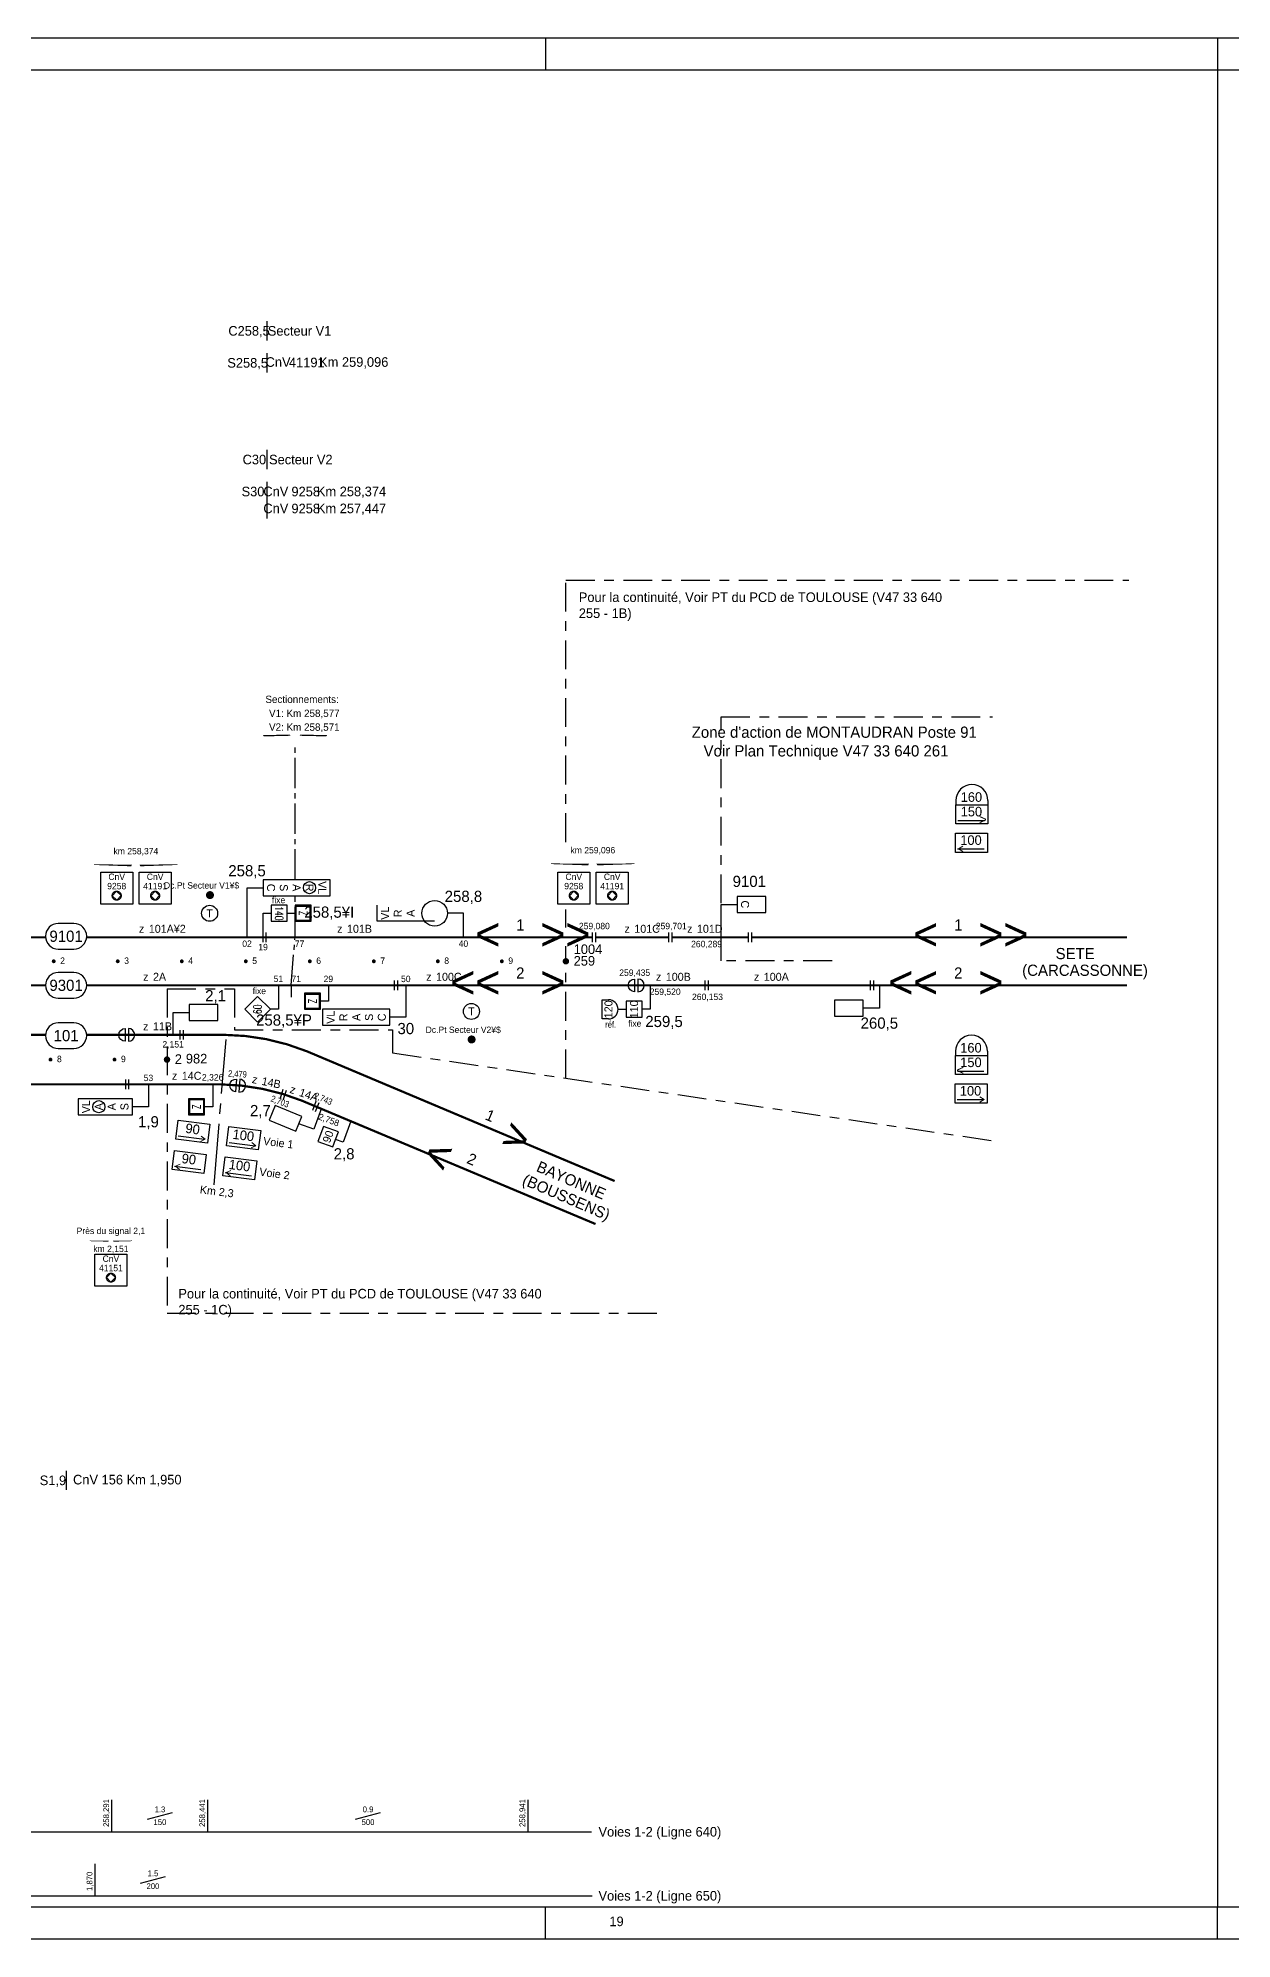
# Model space of a CAD drawing. Header units: metres. Extents: x 0 to 4410, y 0 to 594.
# Drawn here: x 3622 to 3994, y 0 to 594 of the extents above; entities that cross this region are included whole.
import ezdxf
from ezdxf.enums import TextEntityAlignment as Align

# ---------------------------------------------------------------- set-up
doc = ezdxf.new("R2010")
doc.units = ezdxf.units.M
for name, pattern in [('AXES', [36, 18, -6, 6, -6]), ('AXES2', [28.575, 19.05, -3.175, 3.175, -3.175]), ('CACHE', [9.525, 6.35, -3.175]), ('CONTINU', [5000, 5000, 0])]:
    doc.linetypes.add(name, pattern=pattern)
doc.layers.add('ATTRIBUTS', color=7, linetype='CONTINU')
doc.layers.add('PT', color=7, linetype='Continuous')
doc.styles.add('es_norme', font='es_isocp.shx')
doc.styles.add('FONT', font='com_font.shx', dxfattribs={"width": 0.7})
doc.styles.add('IDEAL', font='SIMPLEX')
doc.styles.add('ISO8C1', font='es_isocp.shx')
doc.styles.add('SIMPLEX', font='simplex', dxfattribs={"width": 0.7})

# ---------------------------------------------------------------- blocks, each defined once
blk = doc.blocks.new('REF')
at = {"linetype": 'CACHE', "style": 'FONT', "width": 0.7}
blk.add_text('réf.', height=2, dxfattribs=at).set_placement((0, 0))
blk = doc.blocks.new('TIVB')
at = {"linetype": 'Continuous'}
for p, q in [((-3, 7.5), (3, 7.5)), ((-3, 5.5), (-3, 7.5)), ((3, 7.5), (3, 5.5)), ((0, 2.5), (0, 0))]:
    blk.add_line(p, q, dxfattribs=at)
blk.add_arc((0, 5.5), 3, 180, 0, dxfattribs=at)
at = {"linetype": 'Continuous', "style": 'SIMPLEX', "width": 0.7}
blk.add_attdef('OOO', text='', height=2.5, dxfattribs=at).set_placement((0, 5.5), align=Align.MIDDLE)
blk = doc.blocks.new('TCD')
at = {"linetype": 'Continuous'}
for p, q in [((-2.5, 7.5), (-2.5, 2.5)), ((2.5, 7.5), (-2.5, 7.5)), ((2.5, 2.5), (2.5, 7.5)), ((-2.5, 2.5), (0, 2.5)), ((0, 2.5), (2.5, 2.5)), ((0, 0), (0, 2.5))]:
    blk.add_line(p, q, dxfattribs=at)
at = {"linetype": 'Continuous', "style": 'SIMPLEX', "width": 0.7}
blk.add_attdef('OO', text='', height=2.5, dxfattribs=at).set_placement((0, 5), align=Align.MIDDLE)
blk = doc.blocks.new('TXVIT')
for p, q in [((-5, 0), (-5, 6)), ((-5, 6), (5, 6)), ((5, 6), (5, 0)), ((5, 0), (-5, 0)), ((-4.36, 1.12), (3.89, 1.12))]:
    blk.add_line(p, q)
at = {"style": 'IDEAL'}
for tag, p in [('<', (-4.41, 0.27)), ('>', (2.38, 0.27))]:
    blk.add_attdef(tag, p, '', height=2, dxfattribs=at)
at = {"style": 'es_norme'}
blk.add_attdef('000', text='', height=3, dxfattribs=at).set_placement((-0.18, 2.36), align=Align.CENTER)
blk = doc.blocks.new('HM')
at = {"const_width": 0.6}
blk.add_lwpolyline([(-0.3, 0, 1), (0.3, 0, 1)], format="xyb", close=True, dxfattribs=at)
at = {"color": 7, "linetype": 'Continuous', "style": 'es_norme', "flags": 1}
blk.add_attdef('KI', (2.01, 1.77), '', height=2, dxfattribs=at)
at = {"linetype": 'Continuous', "style": 'es_norme'}
blk.add_attdef('HM', (2.02, -0.81), '', height=2, dxfattribs=at)
blk = doc.blocks.new('KILOM')
at = {"const_width": 1}
blk.add_lwpolyline([(-0.5, 0, 1), (0.5, 0, 1)], format="xyb", close=True, dxfattribs=at)
at = {"color": 7, "linetype": 'Continuous', "style": 'es_norme'}
blk.add_attdef('KM', (2.43, -1.35), '', height=3, dxfattribs=at)
at = {"layer": 'ATTRIBUTS', "linetype": 'Continuous', "style": 'es_norme'}
blk.add_attdef('KDREEL', (2.34, 2.34), '', height=3, dxfattribs=at)
blk = doc.blocks.new('nzone')
at = {"style": 'es_norme'}
blk.add_text('z', height=2.5, dxfattribs=at).set_placement((-1.78, 1.41))
blk.add_attdef('ZONE', (1.31, 1.41), '', height=2.5, dxfattribs=at)
blk = doc.blocks.new('FIXE')
at = {"linetype": 'CACHE', "style": 'ISO8C1'}
blk.add_text('fixe', height=2, dxfattribs=at).set_placement((0, 0))
blk = doc.blocks.new('TCR')
at = {"linetype": 'Continuous'}
for p, q in [((2.5, 7.5), (-2.5, 7.5)), ((-2.5, 7.5), (-2.5, 2.5)), ((2.5, 2.5), (2.5, 7.5)), ((-2.5, 2.5), (0, 2.5)), ((0, 0), (0, 2.5)), ((0, 2.5), (2.5, 2.5))]:
    blk.add_line(p, q, dxfattribs=at)
for points in [[(-2.5, 7.5), (2.5, 7.5), (-2, 7), (2, 7)], [(-2.5, 2.5), (-2.5, 7.5), (-2, 3), (-2, 7)], [(2.5, 7.5), (2.5, 2.5), (2, 7), (2, 3)], [(2.5, 2.5), (-2.5, 2.5), (2, 3), (-2, 3)]]:
    blk.add_solid(points, dxfattribs=at)
at = {"linetype": 'Continuous', "style": 'SIMPLEX', "width": 0.7}
blk.add_attdef('OO', text='', height=2.5, dxfattribs=at).set_placement((0, 5), align=Align.MIDDLE)
blk = doc.blocks.new('TEL')
blk.add_circle((0, 0), 2.5)
at = {"linetype": 'Continuous', "style": 'ISO8C1'}
blk.add_attdef('TEXTEG', text='', height=2.5, dxfattribs=at).set_placement((-4, -1), align=Align.RIGHT)
at = {"style": 'ISO8C1'}
blk.add_attdef('OO', text='', height=2.5, dxfattribs=at).set_placement((0, 0), align=Align.MIDDLE)
at = {"linetype": 'Continuous', "style": 'ISO8C1'}
blk.add_attdef('TEXTED', (4, -1), '', height=2.5, dxfattribs=at)
blk = doc.blocks.new('TIVD')
at = {"linetype": 'Continuous'}
for p, q in [((-4, 6.5), (0, 10.5)), ((0, 2.5), (-4, 6.5)), ((0, 10.5), (4, 6.5)), ((4, 6.5), (0, 2.5)), ((0, 0), (0, 2.5))]:
    blk.add_line(p, q, dxfattribs=at)
at = {"linetype": 'Continuous', "style": 'SIMPLEX', "width": 0.7}
blk.add_attdef('OOO', text='', height=2.5, dxfattribs=at).set_placement((0, 6.5), align=Align.MIDDLE)
blk = doc.blocks.new('no_voie')
at = {"layer": 'PT', "linetype": 'Continuous', "style": 'es_norme'}
blk.add_attdef('<', text='', height=10, dxfattribs=at).set_placement((-6.25, 1), align=Align.MIDDLE_RIGHT)
blk.add_attdef('V', text='', height=3.5, dxfattribs=at).set_placement((0, 2.09), align=Align.CENTER)
blk.add_attdef('>', text='', height=10, dxfattribs=at).set_placement((6.25, 1), align=Align.MIDDLE_LEFT)
blk = doc.blocks.new('DECLIV1')
blk.add_line((-3.91, -1.05), (3.91, 1.05))
at = {"linetype": 'CONTINU', "style": 'ISO8C1', "flags": 1}
blk.add_attdef('PK', text='', height=1.8, dxfattribs=at).set_placement((0, 6.39), align=Align.MIDDLE)
at = {"color": 0, "linetype": 'Continuous', "style": 'ISO8C1'}
for tag, p in [('DECLI', (0, 2)), ('DISTANCE', (0, -2))]:
    blk.add_attdef(tag, text='', height=1.8, dxfattribs=at).set_placement(p, align=Align.MIDDLE)
blk = doc.blocks.new('TYVIT')
for p, q in [((-4.82, 7.31), (-4.82, 6.01)), ((-4.82, 0.01), (-4.82, 6.01)), ((-4.82, 6.01), (5.18, 6.01)), ((5.18, 7.31), (5.18, 6.01)), ((5.18, 6.01), (5.18, 0.01)), ((5.18, 0.01), (-4.82, 0.01)), ((-4.19, 1.13), (4.07, 1.13))]:
    blk.add_line(p, q)
blk.add_arc((0.18, 7.31), 5, 0, 180)
at = {"style": 'es_norme'}
for p in [(0, 6.92), (0, 2.37)]:
    blk.add_attdef('000', text='', height=3, dxfattribs=at).set_placement(p, align=Align.CENTER)
for tag, p in [('<', (-4.53, -0.06)), ('>', (2.43, -0.06))]:
    blk.add_attdef(tag, p, '', height=3, dxfattribs=at)
blk = doc.blocks.new('*U172', base_point=(3680.96, 501))
at = {"color": 0, "linetype": 'Continuous'}
blk.add_line((3693, 505.5), (3693, 499.5), dxfattribs=at)
at = {"color": 0, "linetype": 'Continuous', "style": 'es_norme'}
blk.add_text('C258,5', height=3, dxfattribs=at).set_placement((3680.96, 501))
blk.add_text('Secteur V1', height=3, dxfattribs=at).set_placement((3703.21, 502.5), align=Align.MIDDLE)
blk = doc.blocks.new('*U173', base_point=(3685.41, 460.78))
at = {"color": 0, "linetype": 'Continuous'}
blk.add_line((3693, 465.28), (3693, 459.28), dxfattribs=at)
at = {"color": 0, "linetype": 'Continuous', "style": 'es_norme'}
blk.add_text('C30', height=3, dxfattribs=at).set_placement((3685.41, 460.78))
blk.add_text('Secteur V2', height=3, dxfattribs=at).set_placement((3703.6, 462.28), align=Align.MIDDLE)

msp = doc.modelspace()

# ---------------------------------------------------------------- linework, layer by layer
at = {"color": 0, "linetype": 'Continuous', "ltscale": 0.8}
for p, q in [((3780, 594), (3780, 584)), ((3990, 594), (3990, 584)), ((3990, 594), (3990, 584)), ((3780, 0), (3780, 10)), ((3990, 0), (3990, 10)), ((3990, 0), (3990, 10))]:
    msp.add_line(p, q, dxfattribs=at)
at = {"color": 0}
for p, q in [((3990, 584), (3990, 10)), ((3641.094, 333.307), (3651.094, 333.307)), ((3641.094, 323.307), (3641.094, 333.307)), ((3651.094, 333.307), (3651.094, 323.307)), ((3653.094, 333.307), (3663.094, 333.307)), ((3653.094, 323.307), (3653.094, 333.307)), ((3663.094, 333.307), (3663.094, 323.307)), ((3783.881, 333.307), (3793.881, 333.307)), ((3783.881, 323.307), (3783.881, 333.307)), ((3793.881, 333.307), (3793.881, 323.307)), ((3795.881, 333.307), (3805.881, 333.307)), ((3795.881, 323.307), (3795.881, 333.307)), ((3805.881, 333.307), (3805.881, 323.307)), ((3651.094, 323.307), (3641.094, 323.307)), ((3663.094, 323.307), (3653.094, 323.307)), ((3793.881, 323.307), (3783.881, 323.307)), ((3805.881, 323.307), (3795.881, 323.307)), ((3639.281, 213.964), (3649.281, 213.964)), ((3639.281, 203.964), (3639.281, 213.964)), ((3649.281, 213.964), (3649.281, 203.964)), ((3649.281, 203.964), (3639.281, 203.964))]:
    msp.add_line(p, q, dxfattribs=at)
at = {"color": 0, "linetype": 'Continuous'}
for p, q in [((3692.997, 495.5), (3692.997, 489.5)), ((3692.997, 455.285), (3692.997, 443.885)), ((3834.886, 313), (3834.886, 323.295)), ((3834.886, 323.295), (3839.886, 323.295)), ((3691.807, 313), (3691.807, 320.5)), ((3691.807, 311.5), (3691.807, 314.5)), ((3692.807, 311.5), (3692.807, 314.5)), ((3794.777, 311.5), (3794.777, 314.5)), ((3795.777, 311.5), (3795.777, 314.5)), ((3818.608, 311.5), (3818.608, 314.5)), ((3819.608, 311.5), (3819.608, 314.5)), ((3843.486, 311.5), (3843.486, 314.5)), ((3844.486, 311.5), (3844.486, 314.5)), ((3696.607, 298), (3696.607, 290.5)), ((3712.207, 298), (3712.207, 293)), ((3732.907, 296.5), (3732.907, 299.5)), ((3733.907, 296.5), (3733.907, 299.5)), ((3812.708, 298), (3812.708, 290.5)), ((3829.925, 296.51), (3829.925, 299.51)), ((3830.925, 296.51), (3830.925, 299.51)), ((3881.578, 296.51), (3881.578, 299.51)), ((3882.578, 296.51), (3882.578, 299.51)), ((3665.959, 281.024), (3665.959, 284.024)), ((3666.959, 281.024), (3666.959, 284.024)), ((3648.907, 265.565), (3648.907, 268.565)), ((3649.907, 265.565), (3649.907, 268.565)), ((3676.069, 267.065), (3676.069, 260.065)), ((3697.272, 262.689), (3698.134, 265.563)), ((3698.23, 262.402), (3699.092, 265.276)), ((3707.311, 258.961), (3708.412, 261.751)), ((3708.241, 258.594), (3709.342, 261.385)), ((3719.201, 255.527), (3716.817, 248.946)), ((3630.292, 146.307), (3630.292, 140.307)), ((3644.607, 33.5), (3644.607, 43.5)), ((3674.607, 33.5), (3674.607, 43.5)), ((3774.607, 33.5), (3774.607, 43.5)), ((2559.917, 33.5), (3794.417, 33.5)), ((3639.407, 13.5), (3639.407, 23.5)), ((3051.407, 13.5), (3794.607, 13.5))]:
    msp.add_line(p, q, dxfattribs=at)
at = {"color": 0, "linetype": 'AXES', "ltscale": 0.5}
for p, q in [((3834.886, 381.935), (3919.705, 381.935)), ((3834.886, 305.645), (3834.886, 381.935)), ((3869.553, 305.645), (3834.886, 305.645))]:
    msp.add_line(p, q, dxfattribs=at)
at = {"color": 0, "linetype": 'AXES2', "ltscale": 0.5}
msp.add_line((3700.607, 298), (3700.607, 294.25), dxfattribs=at)
at = {"color": 0, "linetype": 'AXES2'}
msp.add_line((3676.5, 235.702), (3680.238, 281.107), dxfattribs=at)
at = {"color": 0, "linetype": 'Continuous', "ltscale": 0.8}
for points in [[(0, 0), (4410, 0), (4410, 594), (0, 594)], [(10, 10), (4400, 10), (4400, 584), (10, 584)]]:
    msp.add_lwpolyline(points, close=True, dxfattribs=at)
at = {"color": 0, "linetype": 'AXES', "ltscale": 0.5}
for points in [[(3786.411, 342.755), (3786.411, 424.543), (3962.281, 424.543)], [(3786.411, 316.095), (3786.411, 321.708)], [(3786.411, 268.942), (3786.411, 310.182)], [(3661.807, 296.912), (3661.807, 195.544), (3817.774, 195.544)], [(3661.807, 296.912), (3682.852, 296.912), (3682.852, 284.078), (3732.287, 284.078), (3732.287, 276.847), (3921.746, 249.175)]]:
    msp.add_lwpolyline(points, dxfattribs=at)
at = {"color": 0, "linetype": 'Continuous'}
for points, format in [([(3713.196, 378.566, 0, 0, 0), (3711.696, 375.967, 0.4, 0.4, 0), (3703.311, 376.167, 0, 0, 0), (3701.811, 373.569, 0, 0, 0), (3700.311, 376.167, 0.4, 0.4, 0), (3691.925, 375.967, 0, 0, 0), (3690.425, 378.566, 0, 0, 0)], "xyseb"), ([(3637.699, 333.438, 0, 0, 0), (3639.004, 335.697, 0.2, 0.522, 0), (3650.742, 335.436, 0, 0, 0), (3652.047, 337.696, 0, 0, 0), (3653.351, 335.436, 0.522, 0.2, 0), (3665.09, 335.697, 0, 0, 0), (3666.394, 333.438, 0, 0, 0)], "xyseb"), ([(3780.453, 333.724, 0, 0, 0), (3781.757, 335.983, 0.2, 0.522, 0), (3793.496, 335.722, 0, 0, 0), (3794.801, 337.981, 0, 0, 0), (3796.105, 335.722, 0.522, 0.2, 0), (3807.844, 335.983, 0, 0, 0), (3809.148, 333.724, 0, 0, 0)], "xyseb"), ([(3627.845, 309.333), (3632.707, 309.333, 1), (3632.707, 317.333), (3627.845, 317.333, 1), (3627.845, 309.333, 1)], "xyb"), ([(3627.846, 294), (3632.707, 294, 1), (3632.707, 302), (3627.846, 302, 1), (3627.846, 294, 1)], "xyb"), ([(3627.845, 278.276), (3632.707, 278.276, 1), (3632.707, 286.276), (3627.845, 286.276, 1), (3627.845, 278.276, 1)], "xyb"), ([(3636.915, 216.861, 0, 0, 0), (3637.665, 218.16, 0.2, 0.265, 0), (3643.531, 218.028, 0, 0, 0), (3644.281, 219.327, 0, 0, 0), (3645.031, 218.028, 0.265, 0.2, 0), (3650.897, 218.16, 0, 0, 0), (3651.647, 216.861, 0, 0, 0)], "xyseb")]:
    msp.add_lwpolyline(points, format=format, dxfattribs=at)
at = {"color": 0, "linetype": 'AXES2', "ltscale": 0.5}
for points in [[(3701.807, 331), (3701.807, 373)], [(3700.607, 298), (3701.807, 313), (3701.807, 326)]]:
    msp.add_lwpolyline(points, dxfattribs=at)
at = {"color": 0, "linetype": 'CONTINU'}
for points in [[(3647.48, 326.024), (3646.077, 327.393), (3644.708, 325.989), (3646.112, 324.62)], [(3659.48, 326.024), (3658.077, 327.393), (3656.708, 325.989), (3658.112, 324.62)], [(3790.267, 326.024), (3788.864, 327.393), (3787.495, 325.989), (3788.898, 324.62)], [(3802.267, 326.024), (3800.864, 327.393), (3799.495, 325.989), (3800.898, 324.62)], [(3645.667, 206.682), (3644.263, 208.05), (3642.895, 206.647), (3644.298, 205.278)]]:
    msp.add_lwpolyline(points, close=True, dxfattribs=at)
at = {"color": 0, "const_width": 1.25}
for points in [[(3674.6, 326.182, 1), (3675.85, 326.182, 1)], [(3756.339, 281.073, 1), (3757.589, 281.073, 1)]]:
    msp.add_lwpolyline(points, format="xyb", close=True, dxfattribs=at)
at = {"color": 0, "linetype": 'Continuous'}
for points in [[(3686.807, 313), (3686.807, 328.5), (3691.807, 328.5)], [(3745.407, 318), (3727.407, 318), (3727.407, 323)], [(3754.407, 313), (3754.407, 320.5), (3749.407, 320.5)], [(3736.407, 298), (3736.407, 288), (3731.407, 288)], [(3884.339, 297.888), (3884.339, 290.888), (3879.339, 290.888)], [(3663.714, 282.51), (3663.714, 289.51), (3668.714, 289.51)], [(3656.007, 267.065), (3656.007, 260.065), (3651.007, 260.065)], [(3710.085, 259.578), (3707.7, 252.996), (3702.999, 254.7)]]:
    msp.add_lwpolyline(points, dxfattribs=at)
for points in [[(3691.807, 326), (3712.807, 326), (3712.807, 331), (3691.807, 331)], [(3839.886, 320.795), (3848.886, 320.795), (3848.886, 325.795), (3839.886, 325.795)], [(3668.719, 287.006), (3677.719, 287.006), (3677.719, 292.006), (3668.719, 292.006)], [(3870.335, 288.39), (3879.335, 288.39), (3879.335, 293.39), (3870.335, 293.39)], [(3731.407, 290.5), (3710.407, 290.5), (3710.407, 285.5), (3731.407, 285.5)], [(3651.007, 262.565), (3634.007, 262.565), (3634.007, 257.565), (3651.007, 257.565)], [(3693.702, 255.812), (3702.023, 252.384), (3703.928, 257.007), (3695.606, 260.435)]]:
    msp.add_lwpolyline(points, close=True, dxfattribs=at)
at = {"color": 0, "const_width": 0.7}
for points in [[(3442.807, 313), (3623.859, 313)], [(3636.693, 313), (3794.777, 313)], [(3795.777, 313), (3818.608, 313)], [(3819.608, 313), (3843.491, 313)], [(3844.486, 312.994), (3961.746, 312.997)], [(3444.962, 298), (3623.846, 298)], [(3636.706, 298), (3961.746, 297.994)], [(3526.563, 282.524), (3623.855, 282.524)], [(3636.697, 282.524), (3679.664, 282.524)], [(3705.532, 277.364), (3801.652, 236.834)], [(3449.407, 267.065), (3678.364, 267.065)], [(3704.266, 261.815), (3795.681, 223.402)]]:
    msp.add_lwpolyline(points, dxfattribs=at)
at = {"color": 0, "linetype": 'Continuous'}
for points in [[(3807.894, 295.967, -1), (3807.894, 299.967)], [(3808.894, 295.967, 1), (3808.894, 299.967)], [(3648.748, 280.505, -1), (3648.748, 284.505)], [(3649.748, 280.505, 1), (3649.748, 284.505)], [(3683.232, 264.723, -1), (3683.525, 268.712)], [(3684.229, 264.65, 1), (3684.522, 268.639)]]:
    msp.add_lwpolyline(points, format="xyb", close=True, dxfattribs=at)
at = {"color": 0, "linetype": 'Continuous', "const_width": 0.7}
for points in [[(3705.532, 277.364, 0.0947268), (3679.664, 282.524)], [(3704.333, 261.808, 0.0930785), (3678.364, 267.065)]]:
    msp.add_lwpolyline(points, format="xyb", dxfattribs=at)
at = {"color": 0, "linetype": 'CONTINU'}
for centre in [(3646.094, 326.006), (3658.094, 326.006), (3788.881, 326.006), (3800.881, 326.006), (3644.281, 206.664)]:
    msp.add_circle(centre, 1.386, dxfattribs=at)
at = {"color": 0, "linetype": 'Continuous'}
for centre, radius in [((3706.307, 328.5), 1.9), ((3745.407, 320.5), 4), ((3640.507, 260.065), 1.9)]:
    msp.add_circle(centre, radius, dxfattribs=at)
for centre, start_param, end_param in [((3679.592, 132.492), -0.0518806, 0), ((3679.592, 132.492), -0.263166, -0.0618633), ((3678.319, 116.972), -0.263166, 0)]:
    msp.add_ellipse(centre, major_axis=(0, 150), ratio=0.6666667, start_param=start_param, end_param=end_param, dxfattribs=at)
for points in [[(3705.56, 298), (3710.057, 297.839), (3710.06, 298)], [(3881.924, 298), (3885.916, 297.752), (3885.924, 298)]]:
    msp.add_solid(points, dxfattribs=at)

# ---------------------------------------------------------------- block references
for name, p in [('*U172', (3680.963, 501)), ('*U173', (3685.415, 460.785)), ('FIXE', (3694.582, 323.633)), ('FIXE', (3688.563, 295.24)), ('REF', (3798.731, 284.784))]:
    msp.add_blockref(name, p, dxfattribs=at)
at = {"color": 0, "linetype": 'AXES'}
ref = msp.add_blockref('TYVIT', (3913.098, 348.41), dxfattribs=at)
ref.add_attrib('000', '150', dxfattribs={"height": 3, "style": 'es_norme'}).set_placement((3913.098, 350.78), align=Align.CENTER)
ref.add_attrib('>', '>', (3915.524, 348.346), dxfattribs={"height": 3, "style": 'es_norme'})
ref.add_attrib('000', '160', dxfattribs={"height": 3, "style": 'es_norme'}).set_placement((3913.098, 355.328), align=Align.CENTER)
for p, values in [((3913.148, 339.507), {'<': '<', '000': '100'}), ((3913.007, 261.166), {'>': '>', '000': '100'})]:
    msp.add_blockref('TXVIT', p, dxfattribs=at).add_auto_attribs(values)
at = {"color": 0, "linetype": 'Continuous'}
for name, p, values in [('TEL', (3675.126, 320.489), {'OO': 'T'}), ('nzone', (3654.81, 313), {'ZONE': '101A¥2'}), ('nzone', (3716.729, 313), {'ZONE': '101B'}), ('no_voie', (3772.166, 313), {'V': '1', '>': '>>', '<': '<'}), ('nzone', (3806.49, 313), {'ZONE': '101C'}), ('nzone', (3826.052, 313), {'ZONE': '101D'}), ('no_voie', (3908.993, 313), {'V': '1', '>': '>>', '<': '<'}), ('no_voie', (3772.166, 298), {'V': '2', '>': '>', '<': '<<'}), ('no_voie', (3908.993, 298), {'V': '2', '>': '>', '<': '<<'}), ('nzone', (3656.115, 298), {'ZONE': '2A'}), ('nzone', (3744.546, 298), {'ZONE': '100C'}), ('nzone', (3816.322, 298), {'ZONE': '100B'}), ('nzone', (3846.933, 298), {'ZONE': '100A'}), ('TEL', (3756.889, 289.835), {'OO': 'T'}), ('nzone', (3656.115, 282.524), {'ZONE': '11B'}), ('nzone', (3665.125, 267.065), {'ZONE': '14C'}), ('DECLIV1', (3659.607, 38.5), {'DECLI': '1.3', 'DISTANCE': '150'}), ('DECLIV1', (3724.607, 38.5), {'DECLI': '0.9', 'DISTANCE': '500'}), ('DECLIV1', (3657.407, 18.5), {'DECLI': '1.5', 'DISTANCE': '200'})]:
    msp.add_blockref(name, p, dxfattribs=at).add_auto_attribs(values)
for name, p, rotation, values in [('TCD', (3691.807, 320.5), 270, {'OO': '140'}), ('TCR', (3699.307, 320.5), 270, {'OO': 'Z'}), ('TIVD', (3696.607, 290.5), 90, {'OOO': '60'}), ('TCR', (3712.207, 293), 90, {'OO': 'Z'}), ('nzone', (3689.666, 265.786), 348.6941251419703, {'ZONE': '14B'}), ('TCR', (3676.069, 260.065), 90, {'OO': 'Z'}), ('nzone', (3701.152, 262.577), 341.1291534313226, {'ZONE': '14A'}), ('no_voie', (3761.287, 253.738), 337.1594581447657, {'V': '1', '>': '>'}), ('no_voie', (3755.549, 240.107), 337.1594581447657, {'V': '2', '<': '<'})]:
    msp.add_blockref(name, p, dxfattribs=dict(at, rotation=rotation)).add_auto_attribs(values)
ref = msp.add_blockref('KILOM', (3786.411, 305.5))
ref.add_attrib('KDREEL', '1004', (3788.852, 307.777), dxfattribs={"layer": 'ATTRIBUTS', "linetype": 'Continuous', "height": 3, "style": 'es_norme'})
ref.add_attrib('KM', '259', (3788.84, 304.15), dxfattribs={"color": 7, "linetype": 'Continuous', "height": 3, "style": 'es_norme'})
at = {"color": 0}
for p, values in [((3626.411, 305.5), {'HM': '2'}), ((3646.411, 305.5), {'HM': '3'}), ((3666.411, 305.5), {'HM': '4'}), ((3686.411, 305.5), {'HM': '5'}), ((3706.411, 305.5), {'HM': '6'}), ((3726.411, 305.5), {'HM': '7'}), ((3746.411, 305.5), {'HM': '8'}), ((3766.411, 305.5), {'HM': '9'}), ((3625.407, 274.794), {'HM': '8'}), ((3645.407, 274.794), {'HM': '9'})]:
    msp.add_blockref('HM', p, dxfattribs=at).add_auto_attribs(values)
at = {"color": 0, "linetype": 'Continuous'}
ref = msp.add_blockref('TIVB', (3805.208, 290.5), dxfattribs=dict(at, rotation=90))
ref.add_attrib('OOO', '120', dxfattribs={"linetype": 'CONTINU', "height": 2.5, "rotation": 90, "style": 'es_norme'}).set_placement((3799.708, 290.5), align=Align.MIDDLE)
ref = msp.add_blockref('TCD', (3812.708, 290.5), dxfattribs=dict(at, rotation=89.99999999999999))
ref.add_attrib('OO', '110', dxfattribs={"linetype": 'Continuous', "height": 2.5, "rotation": 90, "style": 'es_norme'}).set_placement((3807.708, 290.5), align=Align.MIDDLE)
at = {"color": 0, "linetype": 'AXES'}
ref = msp.add_blockref('TYVIT', (3912.958, 270.069), dxfattribs=at)
ref.add_attrib('000', '150', dxfattribs={"height": 3, "style": 'es_norme'}).set_placement((3912.958, 272.439), align=Align.CENTER)
ref.add_attrib('<', '<', (3908.427, 270.005), dxfattribs={"height": 3, "style": 'es_norme'})
ref.add_attrib('000', '160', dxfattribs={"height": 3, "style": 'es_norme'}).set_placement((3912.958, 276.987), align=Align.CENTER)
ref = msp.add_blockref('KILOM', (3661.807, 274.794))
ref.add_attrib('KDREEL', '982', (3667.698, 273.584), dxfattribs={"layer": 'ATTRIBUTS', "linetype": 'Continuous', "height": 3, "style": 'es_norme'})
ref.add_attrib('KM', '2', (3664.236, 273.445), dxfattribs={"color": 7, "linetype": 'Continuous', "height": 3, "style": 'es_norme'})
at = {"color": 0, "linetype": 'Continuous', "ltscale": 0.8, "rotation": 352.8141907628029}
for p, values in [((3669.521, 249.263), {'>': '>', '000': '90'}), ((3685.37, 247.264), {'>': '>', '000': '100'}), ((3668.332, 239.837), {'<': '<', '000': '90'}), ((3684.182, 237.839), {'<': '<', '000': '100'})]:
    msp.add_blockref('TXVIT', p, dxfattribs=at).add_auto_attribs(values)
at = {"color": 0, "linetype": 'Continuous'}
ref = msp.add_blockref('TCD', (3716.817, 248.946), dxfattribs=dict(at, rotation=69.56742541567345))
ref.add_attrib('OO', '90', dxfattribs={"linetype": 'Continuous', "height": 2.5, "rotation": 69.567425, "style": 'es_norme'}).set_placement((3712.131, 250.692), align=Align.MIDDLE)

# ---------------------------------------------------------------- texts
at = {"color": 0, "linetype": 'Continuous', "style": 'es_norme'}
for s, height, p in [('S258,5', 3, (3680.642, 491)), ('S30', 3, (3685.094, 450.785)), ('Sectionnements:', 2.3, (3692.544, 386.203)), ('V1: Km 258,577', 2.3, (3693.674, 381.839)), ('V2: Km 258,571', 2.3, (3693.674, 377.532)), ('SETE', 3.5, (3939.405, 306.169)), ('(CARCASSONNE)', 3.5, (3928.965, 300.953)), ('S1,9', 3, (3622.046, 141.807))]:
    msp.add_text(s, height=height, dxfattribs=at).set_placement(p)
for s, height, p in [('CnV        Km 259,096', 3, (3711.778, 492.5)), ('41191', 3, (3705.475, 492.626)), ('CnV        Km 258,374', 3, (3711.081, 452.071)), ('9258', 3, (3705.138, 452.288)), ('CnV        Km 257,447', 3, (3711.081, 446.763)), ('9258', 3, (3705.138, 446.985)), ('9101', 3.5, (3630.276, 313.333)), ('02', 2, (3686.807, 311)), ('19', 2, (3691.807, 309.957)), ('77', 2, (3703.22, 311)), ('40', 2, (3754.407, 311)), ('9301', 3.5, (3630.277, 298)), ('51', 2, (3696.607, 300)), ('71', 2, (3702.171, 300)), ('29', 2, (3712.207, 300)), ('50', 2, (3736.407, 300)), ('101', 3.5, (3630.276, 282.276)), ('2,151', 2, (3663.714, 279.388)), ('53', 2, (3656.007, 269.065)), ('2,326', 2, (3676.069, 269.065))]:
    msp.add_text(s, height=height, dxfattribs=at).set_placement(p, align=Align.MIDDLE)
for s, height, p in [("Zone d'action de MONTAUDRAN Poste 91", 3.5, (3914.795, 375.344)), ('Voir Plan Technique V47 33 640 261', 3.5, (3905.929, 369.501)), ('Dc.Pt Secteur V1¥$', 2, (3684.349, 328.216)), ('Dc.Pt Secteur V2¥$', 2, (3766.088, 283.107))]:
    msp.add_text(s, height=height, dxfattribs=at).set_placement(p, align=Align.RIGHT)
at = {"color": 0, "style": 'es_norme'}
for s, p in [('km 258,374', (3652.088, 338.926)), ('km 259,096', (3794.842, 339.212)), ('CnV', (3646.094, 330.918)), ('CnV', (3658.094, 330.918)), ('CnV', (3788.881, 330.918)), ('CnV', (3800.881, 330.918)), ('Près du signal 2,1', (3644.281, 220.267)), ('km 2,151', (3644.281, 214.654)), ('CnV', (3644.281, 211.575))]:
    msp.add_text(s, height=2, dxfattribs=at).set_placement(p, align=Align.CENTER)
at = {"color": 0, "linetype": 'Continuous', "lineweight": 50, "style": 'es_norme'}
for s, p in [('258,5', (3686.807, 333.5)), ('258,8', (3754.407, 325.5)), ('258,5¥I', (3712.493, 320.569)), ('2,1', (3676.979, 294.444)), ('30', (3736.407, 284.487)), ('260,5', (3884.339, 285.888)), ('1,9', (3656.007, 255.065)), ('2,7', (3690.977, 258.548)), ('2,8', (3717.128, 245.047))]:
    msp.add_text(s, height=3.5, dxfattribs=at).set_placement(p, align=Align.MIDDLE)
at = {"color": 0, "linetype": 'CONTINU', "style": 'es_norme'}
for s, p in [('9258', (3646.094, 328.001)), ('41191', (3658.094, 328.001)), ('9258', (3788.881, 328.001)), ('41191', (3800.881, 328.001)), ('41151', (3644.281, 208.659))]:
    msp.add_text(s, height=2, dxfattribs=at).set_placement(p, align=Align.CENTER)
at = {"color": 0, "linetype": 'Continuous', "style": 'es_norme'}
for s, height, rotation, p in [('C', 2.5, 270, (3694.307, 328.5)), ('S', 2.5, 270, (3698.307, 328.5)), ('A', 2.5, 270, (3702.307, 328.5)), ('R', 2.5, 270, (3706.307, 328.5)), ('VL', 2.5, 270, (3710.307, 328.5)), ('VL', 2.5, 90, (3729.907, 320.5)), ('R', 2.5, 90, (3733.907, 320.5)), ('A', 2.5, 90, (3737.907, 320.5)), ('C', 2.5, 270, (3842.386, 323.295)), ('VL', 2.5, 90, (3712.907, 288)), ('R', 2.5, 90, (3716.907, 288)), ('A', 2.5, 90, (3720.907, 288)), ('S', 2.5, 90, (3724.907, 288)), ('C', 2.5, 90, (3728.907, 288)), ('VL', 2.5, 90, (3636.507, 260.065)), ('A', 2.5, 90, (3640.507, 260.065)), ('A', 2.5, 90, (3644.507, 260.065)), ('S', 2.5, 90, (3648.507, 260.065)), ('2,758', 2, 340, (3712.312, 255.78))]:
    msp.add_text(s, height=height, rotation=rotation, dxfattribs=at).set_placement(p, align=Align.MIDDLE)
at = {"color": 0, "linetype": 'Continuous', "lineweight": 50, "style": 'es_norme'}
for s, p in [('9101', (3843.712, 330.473)), ('258,5¥P', (3698.35, 287.138)), ('259,5', (3817.083, 286.706))]:
    msp.add_text(s, height=3.5, dxfattribs=at).set_placement(p, align=Align.MIDDLE_CENTER)
at = {"color": 0, "linetype": 'Continuous', "style": 'es_norme'}
for s, p in [('259,080', (3795.315, 316.523)), ('259,701', (3819.336, 316.523)), ('260,289', (3830.366, 310.901)), ('259,435', (3807.914, 301.946)), ('259,520', (3817.439, 295.992)), ('260,153', (3830.653, 294.393)), ('fixe', (3807.934, 286.088))]:
    msp.add_text(s, height=2, dxfattribs=at).set_placement(p, align=Align.MIDDLE_CENTER)
at = {"color": 0, "linetype": 'Continuous', "style": 'FONT', "width": 0.7}
for s, rotation, p in [('2,479', 356.648104, (3683.819, 270.309)), ('2,703', 339.02124, (3697.105, 261.705)), ('2,743', 336.94651, (3710.629, 262.544))]:
    msp.add_text(s, height=2, rotation=rotation, dxfattribs=at).set_placement(p, align=Align.MIDDLE_CENTER)
at = {"color": 0, "style": 'es_norme'}
for s, p in [('Voie 1', (3696.436, 247.568)), ('Voie 2', (3695.248, 237.927))]:
    msp.add_text(s, height=2.5, rotation=352.814191, dxfattribs=at).set_placement(p, align=Align.CENTER)
at = {"color": 0, "linetype": 'Continuous', "style": 'es_norme'}
for s, height, rotation, p in [('(BOUSSENS)', 3.5, 336.696193, (3772.494, 235.937)), ('BAYONNE', 3.5, 336.696193, (3776.9, 240.013)), ('Km 2,3', 2.5, 352.994698, (3671.952, 232.998))]:
    msp.add_text(s, height=height, rotation=rotation, dxfattribs=at).set_placement(p)
for s, p in [('CnV 156 Km 1,950', (3632.451, 143.535)), ('Voies 1-2 (Ligne 640)', (3796.607, 33.5)), ('Voies 1-2 (Ligne 650)', (3796.607, 13.5))]:
    msp.add_text(s, height=3, dxfattribs=at).set_placement(p, align=Align.MIDDLE_LEFT)
for s, p in [('258,291', (3642.807, 35)), ('258,441', (3672.807, 35)), ('258,941', (3772.807, 35)), ('1,870', (3637.607, 15))]:
    msp.add_text(s, height=1.8, rotation=90, dxfattribs=at).set_placement(p, align=Align.MIDDLE_LEFT)
at = {"color": 0, "linetype": 'Continuous', "ltscale": 0.8, "style": 'es_norme'}
msp.add_text('19', height=3, dxfattribs=at).set_placement((3800, 4))
at = {"color": 0, "linetype": 'Continuous', "char_height": 3, "attachment_point": 1, "style": 'es_norme'}
for s, width, insert in [('{\\C256;\\c16777215;Pour la continuité, Voir PT du PCD de TOULOUSE (V47 33 640 255 - 1B)}', 119.35739, (3790.449, 420.764)), ('{\\C256;\\c16777215;Pour la continuité, Voir PT du PCD de TOULOUSE (V47 33 640 255 - 1C)}', 115.65081, (3665.352, 203.139))]:
    msp.add_mtext_dynamic_manual_height_columns(s, width=width, gutter_width=15, heights=[0], dxfattribs=dict(at, insert=insert))

doc.saveas('drawing.dxf')
